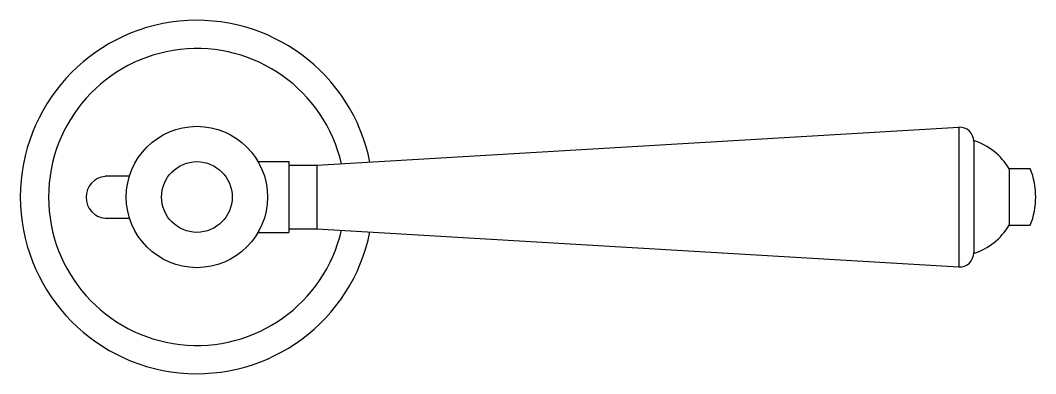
# Model space of a CAD drawing. Header units: metres. Extents: x 1192 to 1379, y 2214 to 2279.
import ezdxf

# ---------------------------------------------------------------- set-up
doc = ezdxf.new("R2010")
doc.units = ezdxf.units.M
doc.layers.add('3', color=3, linetype='Continuous')
doc.layers.add('7', color=7, linetype='Continuous')

msp = doc.modelspace()

# ---------------------------------------------------------------- linework, layer by layer
at = {"layer": '3'}
for p, q in [((1364.7, 2259.36), (1364.7, 2233.69)), ((1367.45, 2256.77), (1367.45, 2236.28)), ((1373.95, 2251.73), (1373.95, 2241.33))]:
    msp.add_line(p, q, dxfattribs=at)
msp.add_arc((1224.45, 2246.53), 27.3, 12.95, 347.05, dxfattribs=at)
at = {"layer": '7'}
for p, q in [((1246.55, 2252.38), (1364.7, 2259.36)), ((1235.71, 2253.03), (1241.35, 2253.03)), ((1241.35, 2253.03), (1241.35, 2240.03)), ((1241.35, 2252.38), (1246.55, 2252.38)), ((1246.55, 2252.38), (1246.55, 2240.68)), ((1207.55, 2242.63), (1212.05, 2242.63)), ((1235.71, 2240.03), (1241.35, 2240.03)), ((1241.35, 2240.68), (1246.55, 2240.68)), ((1246.55, 2240.68), (1364.7, 2233.69))]:
    msp.add_line(p, q, dxfattribs=at)
msp.add_lwpolyline([(1367.45, 2236.13, 0.18), (1373.95, 2241.33), (1377.85, 2241.33, 0.19), (1377.85, 2251.73), (1373.95, 2251.73, 0.18), (1367.45, 2256.93)], format="xyb", dxfattribs=at)
msp.add_lwpolyline([(1207.55, 2250.43), (1212.05, 2250.43)], dxfattribs=at)
for radius in [13, 6.5]:
    msp.add_circle((1224.45, 2246.53), radius, dxfattribs=at)
for centre, radius, start, end in [((1224.45, 2246.53), 32.5, 11.41, 348.59), ((1364.85, 2256.77), 2.6, 0, 93.38), ((1207.94, 2246.47), 3.87, 95.73, 264.27), ((1364.85, 2236.28), 2.6, 266.62, 0)]:
    msp.add_arc(centre, radius, start, end, dxfattribs=at)

doc.saveas('drawing.dxf')
